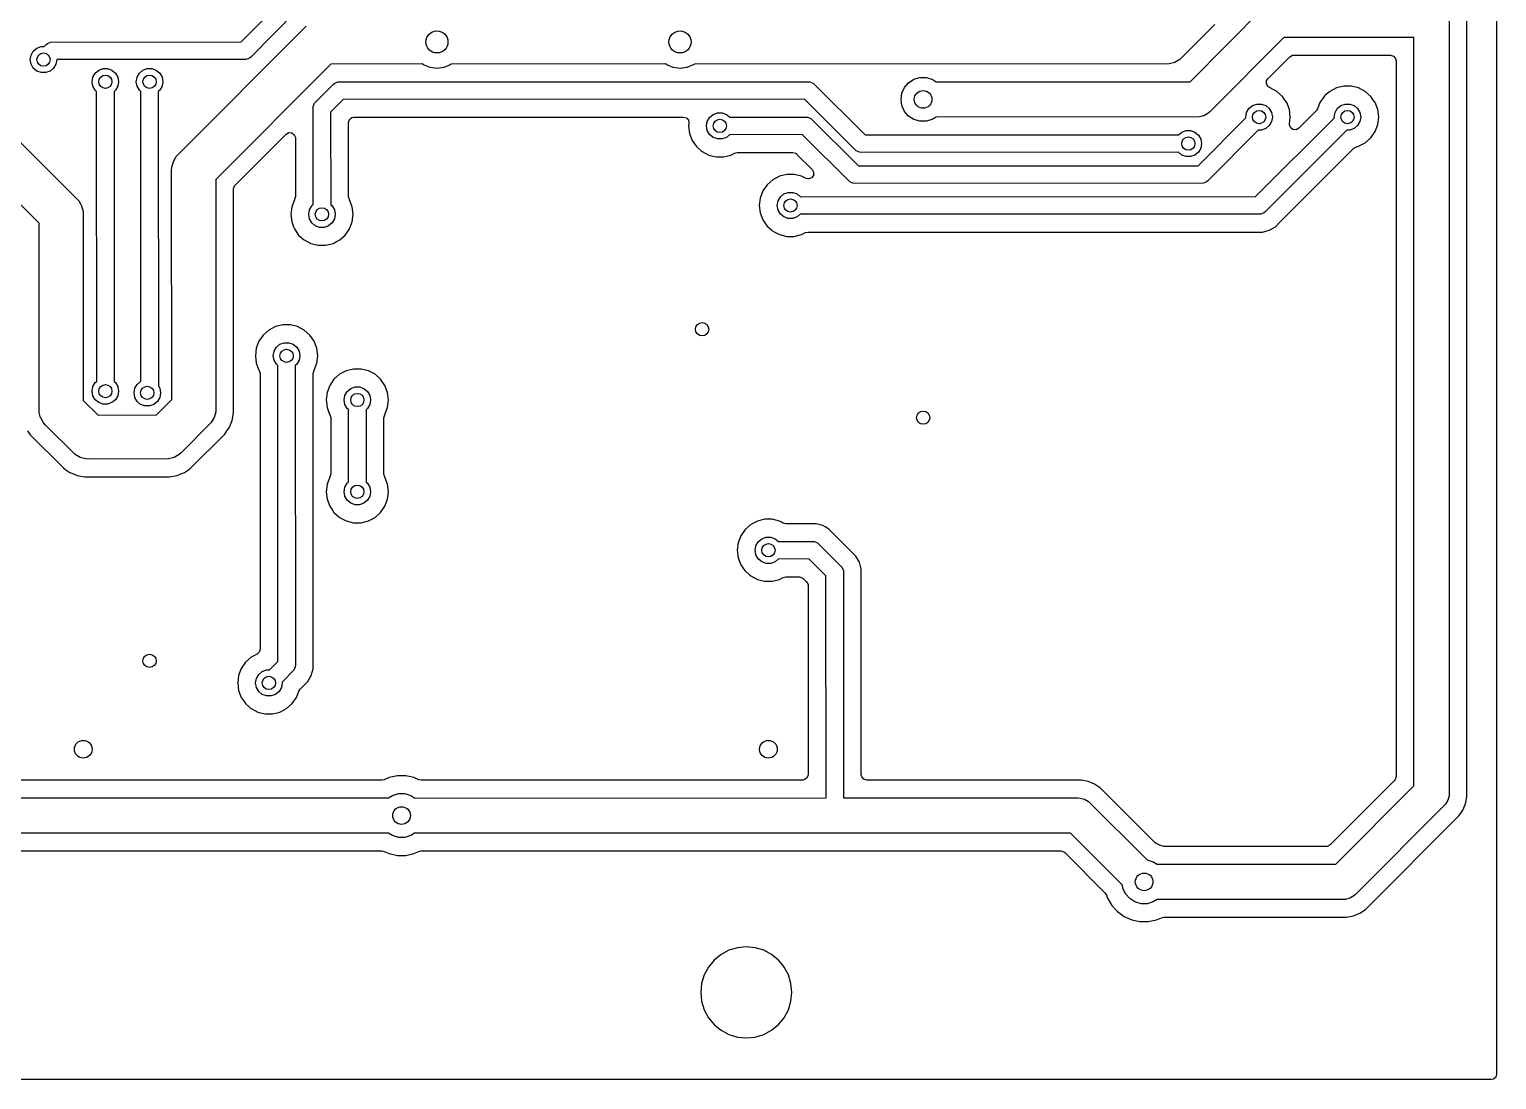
# Model space of a CAD drawing. Extents: x 123.7 to 187.7, y -113.5 to -73.6.
# Drawn here: x 154.46 to 187.65, y -113.51 to -89.76 of the extents above; entities that cross this region are included whole.
import ezdxf

# ---------------------------------------------------------------- set-up
doc = ezdxf.new("R2010")
doc.units = 0
doc.layers.add('BLACK', color=7, linetype='CONTINUOUS')

msp = doc.modelspace()

# ---------------------------------------------------------------- linework, layer by layer
at = {"layer": 'BLACK', "linetype": 'CONTINUOUS'}
for p, q in [((187.652, -73.6895), (187.652, -113.3905)), ((159.248124, -90.040068), (160.284607, -88.998579)), ((180.716154, -90.940088), (182.394657, -89.257158)), ((160.503974, -89.339888), (159.467449, -90.381421)), ((186.574078, -89.48779), (186.5775, -107.04)), ((186.978, -107.118842), (186.978, -89.461158)), ((151.710099, -89.771346), (155.531053, -93.586447)), ((157.781796, -92.634645), (160.723946, -89.686447)), ((181.274053, -89.644504), (180.531053, -90.393553)), ((182.838912, -89.939844), (181.160343, -91.622843)), ((185.777577, -89.937013), (182.838912, -89.939844)), ((185.780878, -106.871205), (185.777577, -89.937013)), ((154.495592, -90.337394), (154.547687, -90.247164)), ((154.547687, -90.247164), (154.6275, -90.180192)), ((154.6275, -90.180192), (154.725406, -90.144558)), ((154.725406, -90.144558), (154.791184, -90.144558)), ((154.791184, -90.144558), (154.836079, -90.098578)), ((154.836079, -90.098578), (154.866386, -90.073706)), ((154.866386, -90.073706), (154.938482, -90.043843)), ((154.938482, -90.043843), (159.248124, -90.040068)), ((154.4775, -90.44), (154.495592, -90.337394)), ((154.495592, -90.542606), (154.4775, -90.44)), ((154.547687, -90.632836), (154.495592, -90.542606)), ((155.059408, -90.542606), (155.007313, -90.632836)), ((155.0775, -90.44), (155.059408, -90.542606)), ((159.365046, -90.436157), (155.077484, -90.439912)), ((155.077484, -90.439912), (155.0775, -90.44)), ((161.279281, -90.539676), (158.673438, -93.150875)), ((159.437142, -90.406294), (159.365046, -90.436157)), ((159.467449, -90.381421), (159.437142, -90.406294)), ((163.347189, -90.536356), (161.279281, -90.539676)), ((163.3775, -90.559615), (163.347189, -90.536356)), ((163.522209, -90.619555), (163.3775, -90.559615)), ((163.6775, -90.64), (163.522209, -90.619555)), ((163.832791, -90.619555), (163.6775, -90.64)), ((163.9775, -90.559615), (163.832791, -90.619555)), ((164.003389, -90.539749), (163.9775, -90.559615)), ((168.846758, -90.536026), (164.003389, -90.539749)), ((168.8775, -90.559615), (168.846758, -90.536026)), ((169.022209, -90.619555), (168.8775, -90.559615)), ((169.1775, -90.64), (169.022209, -90.619555)), ((169.332791, -90.619555), (169.1775, -90.64)), ((169.4775, -90.559615), (169.332791, -90.619555)), ((169.503226, -90.539874), (169.4775, -90.559615)), ((180.240176, -90.535723), (169.503226, -90.539874)), ((180.242763, -90.535723), (180.240176, -90.535723)), ((180.368842, -90.50194), (180.242763, -90.535723)), ((180.481881, -90.436677), (180.368842, -90.50194)), ((180.481896, -90.436661), (180.481881, -90.436677)), ((180.531053, -90.393553), (180.481896, -90.436661)), ((182.475916, -90.873661), (182.972759, -90.376819)), ((182.972759, -90.376819), (183.034082, -90.343334)), ((183.034082, -90.343334), (183.06044, -90.3405)), ((183.06044, -90.3405), (185.253, -90.3405)), ((185.253, -90.3405), (185.320039, -90.360185)), ((185.320039, -90.360185), (185.365794, -90.412989)), ((185.365794, -90.412989), (185.377, -90.4645)), ((185.377, -90.4645), (185.377, -106.65706)), ((154.677692, -94.141547), (151.16975, -90.638979)), ((154.6275, -90.699808), (154.547687, -90.632836)), ((154.725406, -90.735442), (154.6275, -90.699808)), ((154.829594, -90.735442), (154.725406, -90.735442)), ((154.9275, -90.699808), (154.829594, -90.735442)), ((155.007313, -90.632836), (154.9275, -90.699808)), ((155.8775, -90.94), (155.895592, -90.837394)), ((155.895592, -91.042606), (155.8775, -90.94)), ((155.895592, -90.837394), (155.947687, -90.747164)), ((155.947687, -90.747164), (156.0275, -90.680192)), ((156.0275, -90.680192), (156.125406, -90.644558)), ((156.125406, -90.644558), (156.229594, -90.644558)), ((156.229594, -90.644558), (156.3275, -90.680192)), ((156.3275, -90.680192), (156.407313, -90.747164)), ((156.407313, -90.747164), (156.459408, -90.837394)), ((156.459408, -90.837394), (156.4775, -90.94)), ((156.4775, -90.94), (156.459408, -91.042606)), ((156.8775, -90.94), (156.895592, -90.837394)), ((156.895592, -91.042606), (156.8775, -90.94)), ((156.895592, -90.837394), (156.947687, -90.747164)), ((156.947687, -90.747164), (157.0275, -90.680192)), ((157.0275, -90.680192), (157.125406, -90.644558)), ((157.125406, -90.644558), (157.229594, -90.644558)), ((157.229594, -90.644558), (157.3275, -90.680192)), ((157.3275, -90.680192), (157.407313, -90.747164)), ((157.407313, -90.747164), (157.459408, -90.837394)), ((157.459408, -90.837394), (157.4775, -90.94)), ((157.4775, -90.94), (157.459408, -91.042606)), ((161.366386, -90.973706), (161.438482, -90.943843)), ((161.438482, -90.943843), (172.0775, -90.94)), ((172.0775, -90.94), (172.116518, -90.943843)), ((172.116518, -90.943843), (172.188614, -90.973706)), ((174.35007, -90.962125), (174.469792, -90.885184)), ((174.469792, -90.885184), (174.606343, -90.845089)), ((174.606343, -90.845089), (174.748657, -90.845089)), ((174.748657, -90.845089), (174.885208, -90.885184)), ((174.885208, -90.885184), (174.975529, -90.94323)), ((174.975529, -90.94323), (180.716154, -90.940088)), ((182.441738, -90.984275), (182.448684, -90.914751)), ((182.448684, -90.914751), (182.475916, -90.873661)), ((155.947687, -91.132836), (155.895592, -91.042606)), ((155.977618, -91.157952), (155.947687, -91.132836)), ((155.981201, -97.719041), (155.977618, -91.157952)), ((156.407313, -91.132836), (156.373798, -91.160958)), ((156.373798, -91.160958), (156.377381, -97.722047)), ((156.459408, -91.042606), (156.407313, -91.132836)), ((156.947687, -91.132836), (156.895592, -91.042606)), ((156.977619, -91.157952), (156.947687, -91.132836)), ((156.981206, -97.716953), (156.977619, -91.157952)), ((157.407313, -91.132836), (157.373799, -91.160957)), ((157.373799, -91.160957), (157.377442, -97.822968)), ((157.459408, -91.042606), (157.407313, -91.132836)), ((160.911206, -91.428886), (161.336078, -90.998579)), ((161.336078, -90.998579), (161.366386, -90.973706)), ((172.188614, -90.973706), (173.363878, -92.143778)), ((174.1775, -91.34), (174.197754, -91.199134)), ((174.197754, -91.199134), (174.256873, -91.06968)), ((174.256873, -91.06968), (174.35007, -90.962125)), ((182.473483, -91.046517), (182.441738, -90.984275)), ((182.521793, -91.074691), (182.473483, -91.046517)), ((182.52071, -91.077549), (182.521793, -91.074691)), ((182.527725, -91.080209), (182.52071, -91.077549)), ((182.678349, -91.159263), (182.527725, -91.080209)), ((182.678352, -91.159266), (182.678349, -91.159263)), ((182.805683, -91.272071), (182.678352, -91.159266)), ((182.867976, -91.362318), (182.805683, -91.272071)), ((183.749316, -91.272072), (183.652682, -91.412068)), ((183.753994, -91.267928), (183.749316, -91.272072)), ((183.760138, -91.262484), (183.753994, -91.267928)), ((183.87665, -91.159263), (183.760138, -91.262484)), ((184.027273, -91.08021), (183.87665, -91.159263)), ((184.192444, -91.0395), (184.027273, -91.08021)), ((184.362556, -91.0395), (184.192444, -91.0395)), ((184.527726, -91.08021), (184.362556, -91.0395)), ((184.678349, -91.159263), (184.527726, -91.08021)), ((184.678352, -91.159266), (184.678349, -91.159263)), ((184.805683, -91.272071), (184.678352, -91.159266)), ((184.867976, -91.362318), (184.805683, -91.272071)), ((160.8775, -91.54), (160.881343, -91.500982)), ((160.880933, -93.719266), (160.8775, -91.54)), ((160.881343, -91.500982), (160.911206, -91.428886)), ((161.556058, -91.339971), (161.273853, -91.625785)), ((171.991103, -91.336202), (161.556058, -91.339971)), ((173.166386, -92.506294), (171.991103, -91.336202)), ((174.197754, -91.480866), (174.1775, -91.34)), ((174.256873, -91.61032), (174.197754, -91.480866)), ((174.35007, -91.717875), (174.256873, -91.61032)), ((181.995592, -91.637394), (182.047687, -91.547164)), ((182.047687, -91.547164), (182.1275, -91.480192)), ((182.1275, -91.480192), (182.225406, -91.444558)), ((182.225406, -91.444558), (182.329594, -91.444558)), ((182.329594, -91.444558), (182.4275, -91.480192)), ((182.4275, -91.480192), (182.507313, -91.547164)), ((182.507313, -91.547164), (182.559408, -91.637394)), ((182.896182, -91.403181), (182.867976, -91.362318)), ((182.902318, -91.41207), (182.896182, -91.403181)), ((182.96264, -91.571128), (182.902318, -91.41207)), ((182.983145, -91.74), (182.96264, -91.571128)), ((183.570619, -91.597644), (183.175718, -91.992545)), ((183.59888, -91.553934), (183.570619, -91.597644)), ((183.652682, -91.412069), (183.59888, -91.553934)), ((183.652682, -91.412068), (183.652682, -91.412069)), ((183.995592, -91.637394), (184.047687, -91.547164)), ((184.047687, -91.547164), (184.1275, -91.480192)), ((184.1275, -91.480192), (184.225406, -91.444558)), ((184.225406, -91.444558), (184.329594, -91.444558)), ((184.329594, -91.444558), (184.4275, -91.480192)), ((184.4275, -91.480192), (184.507313, -91.547164)), ((184.507313, -91.547164), (184.559408, -91.637394)), ((184.896182, -91.403181), (184.867976, -91.362318)), ((184.902318, -91.41207), (184.896182, -91.403181)), ((184.96264, -91.571128), (184.902318, -91.41207)), ((184.983145, -91.74), (184.96264, -91.571128)), ((161.273853, -91.625785), (161.277156, -93.721859)), ((161.678, -91.8645), (161.697685, -91.797461)), ((161.678, -93.538199), (161.678, -91.8645)), ((161.697685, -91.797461), (161.750489, -91.751706)), ((161.750489, -91.751706), (161.802, -91.7405)), ((161.802, -91.7405), (169.256112, -91.7405)), ((169.256112, -91.7405), (169.323151, -91.760185)), ((169.323151, -91.760185), (169.368906, -91.812989)), ((169.368906, -91.812989), (169.379207, -91.879445)), ((169.375047, -91.91371), (169.371855, -91.94)), ((169.371855, -91.94), (169.392359, -92.108869)), ((169.379207, -91.879445), (169.375047, -91.91371)), ((169.7775, -91.94), (169.795592, -91.837394)), ((169.795592, -92.042606), (169.7775, -91.94)), ((169.795592, -91.837394), (169.847687, -91.747164)), ((169.847687, -91.747164), (169.9275, -91.680192)), ((169.9275, -91.680192), (170.025406, -91.644558)), ((170.025406, -91.644558), (170.129594, -91.644558)), ((170.129594, -91.644558), (170.2275, -91.680192)), ((170.2275, -91.680192), (170.302747, -91.743332)), ((170.302747, -91.743332), (172.028972, -91.74)), ((172.028972, -91.74), (172.06799, -91.743843)), ((172.06799, -91.743843), (172.140086, -91.773706)), ((172.140086, -91.773706), (173.215331, -92.843781)), ((174.469792, -91.794816), (174.35007, -91.717875)), ((174.606343, -91.834911), (174.469792, -91.794816)), ((174.748657, -91.834911), (174.606343, -91.834911)), ((174.885208, -91.794816), (174.748657, -91.834911)), ((174.970752, -91.739839), (174.885208, -91.794816)), ((180.92971, -91.736578), (174.970752, -91.739839)), ((180.899691, -92.840037), (181.980167, -91.755128)), ((181.030574, -91.709552), (180.92971, -91.736578)), ((181.121005, -91.657341), (181.030574, -91.709552)), ((181.160343, -91.622843), (181.121005, -91.657341)), ((181.9775, -91.74), (181.995592, -91.637394)), ((181.980167, -91.755128), (181.9775, -91.74)), ((182.199826, -93.540028), (183.980134, -91.754941)), ((182.507313, -91.932836), (182.4275, -91.999808)), ((182.559408, -91.842606), (182.507313, -91.932836)), ((182.559408, -91.637394), (182.5775, -91.74)), ((182.5775, -91.74), (182.559408, -91.842606)), ((182.964353, -91.91371), (182.96494, -91.889922)), ((182.98877, -91.979174), (182.964353, -91.91371)), ((182.96494, -91.889922), (182.983145, -91.74)), ((183.9775, -91.74), (183.995592, -91.637394)), ((183.980134, -91.754941), (183.9775, -91.74)), ((184.507313, -91.932836), (184.4275, -91.999808)), ((184.559408, -91.842606), (184.507313, -91.932836)), ((184.559408, -91.637394), (184.5775, -91.74)), ((184.5775, -91.74), (184.559408, -91.842606)), ((184.902318, -92.06793), (184.96264, -91.908872)), ((184.96264, -91.908872), (184.983145, -91.74)), ((159.114319, -93.27668), (160.265319, -92.12568)), ((160.265319, -92.12568), (160.326642, -92.092195)), ((160.326642, -92.092195), (160.396334, -92.097179)), ((160.396334, -92.097179), (160.452267, -92.139051)), ((160.452267, -92.139051), (160.476684, -92.204515)), ((160.476684, -92.204515), (160.477, -92.213361)), ((160.477, -92.213361), (160.477, -93.538199)), ((169.392359, -92.108869), (169.39236, -92.108874)), ((169.39236, -92.108874), (169.452682, -92.267931)), ((169.452682, -92.267931), (169.48913, -92.320734)), ((169.847687, -92.132836), (169.795592, -92.042606)), ((169.9275, -92.199808), (169.847687, -92.132836)), ((170.025406, -92.235442), (169.9275, -92.199808)), ((170.129594, -92.235442), (170.025406, -92.235442)), ((170.2275, -92.199808), (170.129594, -92.235442)), ((170.299285, -92.139571), (170.2275, -92.199808)), ((171.942794, -92.136398), (170.299285, -92.139571)), ((173.017858, -93.206294), (171.942794, -92.136398)), ((173.363878, -92.143778), (180.456088, -92.140114)), ((180.456088, -92.140114), (180.5275, -92.080192)), ((180.5275, -92.080192), (180.625406, -92.044558)), ((180.625406, -92.044558), (180.729594, -92.044558)), ((180.729594, -92.044558), (180.8275, -92.080192)), ((180.8275, -92.080192), (180.907313, -92.147164)), ((180.907313, -92.147164), (180.959408, -92.237394)), ((180.959408, -92.237394), (180.9775, -92.34)), ((182.260219, -92.035442), (181.118921, -93.181421)), ((182.329594, -92.035442), (182.260219, -92.035442)), ((182.4275, -91.999808), (182.329594, -92.035442)), ((184.259959, -92.035442), (182.418921, -93.881421)), ((183.044703, -92.021046), (182.98877, -91.979174)), ((183.114395, -92.02603), (183.044703, -92.021046)), ((183.175718, -91.992545), (183.114395, -92.02603)), ((184.329594, -92.035442), (184.259959, -92.035442)), ((184.4275, -91.999808), (184.329594, -92.035442)), ((184.678352, -92.320734), (184.805683, -92.207929)), ((184.805683, -92.207929), (184.902318, -92.06793)), ((169.48913, -92.320734), (169.549317, -92.407929)), ((169.549317, -92.407929), (169.655005, -92.50156)), ((169.655005, -92.50156), (169.67665, -92.520736)), ((169.67665, -92.520736), (169.827273, -92.599789)), ((169.827273, -92.599789), (169.827275, -92.59979)), ((169.827275, -92.59979), (169.992444, -92.6405)), ((170.162556, -92.6405), (170.327725, -92.59979)), ((170.327725, -92.59979), (170.413628, -92.554703)), ((170.413628, -92.554703), (170.471254, -92.5405)), ((170.471254, -92.5405), (171.728875, -92.5405)), ((171.728875, -92.5405), (171.795914, -92.560185)), ((171.795914, -92.560185), (171.816556, -92.576819)), ((171.816556, -92.576819), (172.167556, -92.927819)), ((173.238482, -92.536157), (173.166386, -92.506294)), ((173.2775, -92.54), (173.238482, -92.536157)), ((180.451807, -92.536293), (173.2775, -92.54)), ((180.5275, -92.599808), (180.451807, -92.536293)), ((180.625406, -92.635442), (180.5275, -92.599808)), ((180.8275, -92.599808), (180.729594, -92.635442)), ((180.907313, -92.532836), (180.8275, -92.599808)), ((180.959408, -92.442606), (180.907313, -92.532836)), ((180.9775, -92.34), (180.959408, -92.442606)), ((182.768228, -94.098506), (184.422622, -92.444111)), ((184.422622, -92.444111), (184.480624, -92.411398)), ((184.480624, -92.411398), (184.527725, -92.39979)), ((184.527725, -92.39979), (184.678352, -92.320734)), ((157.6775, -92.94), (157.681777, -92.874752)), ((157.681562, -98.131564), (157.6775, -92.94)), ((157.681777, -92.874737), (157.71556, -92.748658)), ((157.681777, -92.874752), (157.681777, -92.874737)), ((157.71556, -92.748658), (157.780823, -92.635619)), ((157.780823, -92.635619), (157.781796, -92.634645)), ((169.992444, -92.6405), (170.162556, -92.6405)), ((172.167556, -92.927819), (172.201041, -92.989142)), ((173.215331, -92.843781), (180.899691, -92.840037)), ((180.729594, -92.635442), (180.625406, -92.635442)), ((158.673438, -93.150875), (158.6775, -98.341467)), ((171.149316, -93.272072), (171.052682, -93.412068)), ((171.27665, -93.159263), (171.149316, -93.272072)), ((171.427273, -93.08021), (171.27665, -93.159263)), ((171.592444, -93.0395), (171.427273, -93.08021)), ((171.762556, -93.0395), (171.592444, -93.0395)), ((171.927724, -93.080209), (171.762556, -93.0395)), ((171.969959, -93.102376), (171.927724, -93.080209)), ((172.013628, -93.125296), (171.969959, -93.102376)), ((172.071254, -93.1395), (172.013628, -93.125296)), ((172.079875, -93.1395), (172.071254, -93.1395)), ((172.088721, -93.139184), (172.079875, -93.1395)), ((172.154185, -93.114767), (172.088721, -93.139184)), ((172.196057, -93.058834), (172.154185, -93.114767)), ((172.201041, -92.989142), (172.196057, -93.058834)), ((173.089954, -93.236157), (173.017858, -93.206294)), ((173.128972, -93.24), (173.089954, -93.236157)), ((181.016518, -93.236157), (173.128972, -93.24)), ((181.088614, -93.206294), (181.016518, -93.236157)), ((181.118921, -93.181421), (181.088614, -93.206294)), ((155.531053, -93.586447), (155.574161, -93.635603)), ((159.078, -93.364361), (159.097685, -93.297322)), ((159.078, -98.252775), (159.078, -93.364361)), ((159.097685, -93.297322), (159.114319, -93.27668)), ((160.457315, -93.605238), (160.455051, -93.608638)), ((160.477, -93.538199), (160.457315, -93.605238)), ((161.678067, -93.542283), (161.678, -93.538199)), ((161.698881, -93.605399), (161.678067, -93.542283)), ((161.698831, -93.605426), (161.698881, -93.605399)), ((161.698989, -93.605727), (161.698831, -93.605426)), ((161.699948, -93.608637), (161.698989, -93.605727)), ((170.992359, -93.57113), (170.971855, -93.74)), ((170.99236, -93.571125), (170.992359, -93.57113)), ((171.052682, -93.412068), (170.99236, -93.571125)), ((171.395592, -93.637394), (171.447687, -93.547164)), ((171.447687, -93.547164), (171.5275, -93.480192)), ((171.5275, -93.480192), (171.625406, -93.444558)), ((171.625406, -93.444558), (171.729594, -93.444558)), ((171.729594, -93.444558), (171.8275, -93.480192)), ((171.8275, -93.480192), (171.903241, -93.543747)), ((171.903241, -93.543747), (182.199826, -93.540028)), ((155.574161, -93.635603), (155.574177, -93.635619)), ((155.574177, -93.635619), (155.611914, -93.700982)), ((155.611914, -93.700982), (155.63944, -93.748658)), ((155.63944, -93.748658), (155.673223, -93.874737)), ((155.673223, -93.874737), (155.673223, -93.875784)), ((155.673223, -93.875784), (155.677306, -98.151208)), ((160.392359, -93.77113), (160.371855, -93.94)), ((160.39236, -93.771125), (160.392359, -93.77113)), ((160.452682, -93.612069), (160.39236, -93.771125)), ((160.455051, -93.608638), (160.452682, -93.612069)), ((160.7775, -93.94), (160.795592, -93.837394)), ((160.795592, -93.837394), (160.847687, -93.747164)), ((160.847687, -93.747164), (160.880933, -93.719266)), ((161.277156, -93.721859), (161.307313, -93.747164)), ((161.307313, -93.747164), (161.359408, -93.837394)), ((161.359408, -93.837394), (161.3775, -93.94)), ((161.702318, -93.61207), (161.699948, -93.608637)), ((161.76264, -93.771128), (161.702318, -93.61207)), ((161.783145, -93.94), (161.76264, -93.771128)), ((170.971855, -93.74), (170.992359, -93.908869)), ((170.992359, -93.908869), (170.99236, -93.908874)), ((170.99236, -93.908874), (171.052682, -94.067931)), ((171.3775, -93.74), (171.395592, -93.637394)), ((171.395592, -93.842606), (171.3775, -93.74)), ((171.447687, -93.932836), (171.395592, -93.842606)), ((171.5275, -93.999808), (171.447687, -93.932836)), ((182.316518, -93.936157), (171.89887, -93.93992)), ((182.388614, -93.906294), (182.316518, -93.936157)), ((182.418921, -93.881421), (182.388614, -93.906294)), ((154.681777, -98.418429), (154.677692, -94.141547)), ((160.371855, -93.94), (160.392359, -94.108869)), ((160.392359, -94.108869), (160.39236, -94.108874)), ((160.39236, -94.108874), (160.434701, -94.220518)), ((160.434701, -94.220518), (160.452682, -94.26793)), ((160.452682, -94.26793), (160.549317, -94.407929)), ((160.795592, -94.042606), (160.7775, -93.94)), ((160.847687, -94.132836), (160.795592, -94.042606)), ((160.9275, -94.199808), (160.847687, -94.132836)), ((161.025406, -94.235442), (160.9275, -94.199808)), ((161.129594, -94.235442), (161.025406, -94.235442)), ((161.2275, -94.199808), (161.129594, -94.235442)), ((161.307313, -94.132836), (161.2275, -94.199808)), ((161.359408, -94.042606), (161.307313, -94.132836)), ((161.3775, -93.94), (161.359408, -94.042606)), ((161.605683, -94.407929), (161.702318, -94.26793)), ((161.702318, -94.26793), (161.76264, -94.108872)), ((161.76264, -94.108872), (161.783145, -93.94)), ((171.052682, -94.067931), (171.114975, -94.158177)), ((171.114975, -94.158177), (171.149317, -94.207929)), ((171.149317, -94.207929), (171.252764, -94.299575)), ((171.625406, -94.035442), (171.5275, -93.999808)), ((171.729594, -94.035442), (171.625406, -94.035442)), ((171.8275, -93.999808), (171.729594, -94.035442)), ((171.89887, -93.93992), (171.8275, -93.999808)), ((182.509285, -94.299577), (182.564099, -94.26793)), ((182.564099, -94.26793), (182.5641, -94.26793)), ((182.5641, -94.26793), (182.646209, -94.220524)), ((182.646208, -94.220524), (182.646216, -94.22052)), ((182.646209, -94.220524), (182.646208, -94.220524)), ((182.646216, -94.22052), (182.75802, -94.108716)), ((182.75802, -94.108714), (182.768224, -94.098511)), ((182.75802, -94.108716), (182.75802, -94.108714)), ((182.768224, -94.098511), (182.768228, -94.098506)), ((160.549317, -94.407929), (160.655005, -94.50156)), ((160.655005, -94.50156), (160.67665, -94.520736)), ((160.67665, -94.520736), (160.827273, -94.599789)), ((160.827273, -94.599789), (160.827275, -94.59979)), ((160.827275, -94.59979), (160.992444, -94.6405)), ((161.162556, -94.6405), (161.327725, -94.59979)), ((161.327725, -94.59979), (161.407192, -94.558081)), ((161.407192, -94.558081), (161.478349, -94.520736)), ((161.478349, -94.520736), (161.47835, -94.520734)), ((161.47835, -94.520734), (161.478352, -94.520734)), ((161.478352, -94.520734), (161.605683, -94.407929)), ((171.252764, -94.299575), (171.27665, -94.320736)), ((171.27665, -94.320736), (171.427273, -94.399789)), ((171.427273, -94.399789), (171.427275, -94.39979)), ((171.427275, -94.39979), (171.592444, -94.4405)), ((171.592444, -94.4405), (171.762556, -94.4405)), ((171.762556, -94.4405), (171.927725, -94.39979)), ((171.927725, -94.39979), (172.013628, -94.354703)), ((172.013628, -94.354703), (172.071254, -94.3405)), ((172.071254, -94.3405), (182.190831, -94.3405)), ((182.190831, -94.3405), (182.190847, -94.340501)), ((182.190847, -94.340501), (182.198443, -94.340501)), ((182.198443, -94.340501), (182.356554, -94.340501)), ((182.356554, -94.340501), (182.356557, -94.340501)), ((182.356557, -94.340501), (182.509285, -94.299577)), ((160.992444, -94.6405), (161.162556, -94.6405)), ((159.87665, -96.559263), (159.749316, -96.672072)), ((160.027273, -96.48021), (159.87665, -96.559263)), ((160.192444, -96.4395), (160.027273, -96.48021)), ((160.362556, -96.4395), (160.192444, -96.4395)), ((160.527726, -96.48021), (160.362556, -96.4395)), ((160.678349, -96.559263), (160.527726, -96.48021)), ((160.678352, -96.559266), (160.678349, -96.559263)), ((160.805683, -96.672071), (160.678352, -96.559266)), ((159.652682, -96.812068), (159.59236, -96.971125)), ((159.749316, -96.672072), (159.652682, -96.812068)), ((160.047687, -96.947164), (160.1275, -96.880192)), ((160.1275, -96.880192), (160.225406, -96.844558)), ((160.225406, -96.844558), (160.329594, -96.844558)), ((160.329594, -96.844558), (160.4275, -96.880192)), ((160.4275, -96.880192), (160.507313, -96.947164)), ((160.902318, -96.81207), (160.805683, -96.672071)), ((160.96264, -96.971128), (160.902318, -96.81207)), ((159.592359, -96.97113), (159.571855, -97.14)), ((159.571855, -97.14), (159.592359, -97.308869)), ((159.59236, -96.971125), (159.592359, -96.97113)), ((159.9775, -97.14), (159.995592, -97.037394)), ((159.995592, -97.242606), (159.9775, -97.14)), ((159.995592, -97.037394), (160.047687, -96.947164)), ((160.047687, -97.332836), (159.995592, -97.242606)), ((160.507313, -96.947164), (160.559408, -97.037394)), ((160.559408, -97.242606), (160.507313, -97.332836)), ((160.559408, -97.037394), (160.5775, -97.14)), ((160.5775, -97.14), (160.559408, -97.242606)), ((160.983145, -97.14), (160.96264, -96.971128)), ((160.96264, -97.308872), (160.983145, -97.14)), ((159.592359, -97.308869), (159.59236, -97.308874)), ((159.59236, -97.308874), (159.6419, -97.4395)), ((159.6419, -97.4395), (159.652682, -97.46793)), ((159.652682, -97.46793), (159.655049, -97.47136)), ((159.655049, -97.47136), (159.656009, -97.474269)), ((159.656009, -97.474269), (159.656168, -97.474572)), ((159.656168, -97.474572), (159.656117, -97.474598)), ((159.656117, -97.474598), (159.676933, -97.537713)), ((159.676933, -97.537713), (159.677, -97.5418)), ((159.677, -97.5418), (159.677, -103.779151)), ((160.077618, -97.357952), (160.047687, -97.332836)), ((160.081274, -104.054083), (160.077618, -97.357952)), ((160.507313, -97.332836), (160.473798, -97.360958)), ((160.473798, -97.360958), (160.4775, -104.14)), ((160.878, -97.5418), (160.897685, -97.474761)), ((160.878, -98.14), (160.878, -97.5418)), ((160.897685, -97.474761), (160.899929, -97.471389)), ((160.899929, -97.471389), (160.902318, -97.46793)), ((160.902318, -97.46793), (160.96264, -97.308872)), ((161.47665, -97.559263), (161.349316, -97.672072)), ((161.627273, -97.48021), (161.47665, -97.559263)), ((161.792444, -97.4395), (161.627273, -97.48021)), ((161.962556, -97.4395), (161.792444, -97.4395)), ((162.127726, -97.48021), (161.962556, -97.4395)), ((162.278349, -97.559263), (162.127726, -97.48021)), ((162.278352, -97.559266), (162.278349, -97.559263)), ((162.405683, -97.672071), (162.278352, -97.559266)), ((155.8775, -97.94), (155.895592, -97.837394)), ((155.895592, -97.837394), (155.947687, -97.747164)), ((155.947687, -97.747164), (155.981201, -97.719041)), ((156.377381, -97.722047), (156.407313, -97.747164)), ((156.407313, -97.747164), (156.459408, -97.837394)), ((156.459408, -97.837394), (156.4775, -97.94)), ((156.826151, -97.978602), (156.844243, -97.875996)), ((156.844243, -97.875996), (156.896338, -97.785766)), ((156.896338, -97.785766), (156.976151, -97.718794)), ((156.976151, -97.718794), (156.981206, -97.716953)), ((157.377442, -97.822968), (157.408059, -97.875996)), ((157.408059, -97.875996), (157.426151, -97.978602)), ((161.252682, -97.812068), (161.19236, -97.971125)), ((161.349316, -97.672072), (161.252682, -97.812068)), ((161.647687, -97.947164), (161.7275, -97.880192)), ((161.7275, -97.880192), (161.825406, -97.844558)), ((161.825406, -97.844558), (161.929594, -97.844558)), ((161.929594, -97.844558), (162.0275, -97.880192)), ((162.0275, -97.880192), (162.107313, -97.947164)), ((162.502318, -97.81207), (162.405683, -97.672071)), ((162.56264, -97.971128), (162.502318, -97.81207)), ((155.677306, -98.151208), (156.011326, -98.482228)), ((155.895592, -98.042606), (155.8775, -97.94)), ((155.947687, -98.132836), (155.895592, -98.042606)), ((156.0275, -98.199808), (155.947687, -98.132836)), ((156.125406, -98.235442), (156.0275, -98.199808)), ((156.229594, -98.235442), (156.125406, -98.235442)), ((156.3275, -98.199808), (156.229594, -98.235442)), ((156.407313, -98.132836), (156.3275, -98.199808)), ((156.459408, -98.042606), (156.407313, -98.132836)), ((156.4775, -97.94), (156.459408, -98.042606)), ((156.844243, -98.081208), (156.826151, -97.978602)), ((156.896338, -98.171438), (156.844243, -98.081208)), ((156.976151, -98.23841), (156.896338, -98.171438)), ((157.074057, -98.274044), (156.976151, -98.23841)), ((157.276151, -98.23841), (157.178245, -98.274044)), ((157.355964, -98.171438), (157.276151, -98.23841)), ((157.337106, -98.479084), (157.681562, -98.131564)), ((157.408059, -98.081208), (157.355964, -98.171438)), ((157.426151, -97.978602), (157.408059, -98.081208)), ((159.078, -98.430159), (159.078, -98.252775)), ((160.878, -104.219057), (160.878, -98.14)), ((161.192359, -97.97113), (161.171855, -98.14)), ((161.171855, -98.14), (161.192359, -98.308869)), ((161.19236, -97.971125), (161.192359, -97.97113)), ((161.5775, -98.14), (161.595592, -98.037394)), ((161.595592, -98.242606), (161.5775, -98.14)), ((161.595592, -98.037394), (161.647687, -97.947164)), ((161.647687, -98.332836), (161.595592, -98.242606)), ((162.107313, -97.947164), (162.159408, -98.037394)), ((162.159408, -98.242606), (162.107313, -98.332836)), ((162.159408, -98.037394), (162.1775, -98.14)), ((162.1775, -98.14), (162.159408, -98.242606)), ((162.583145, -98.14), (162.56264, -97.971128)), ((162.56264, -98.308872), (162.583145, -98.14)), ((154.681777, -98.419477), (154.681777, -98.418429)), ((154.714071, -98.54), (154.681777, -98.419477)), ((154.71556, -98.545556), (154.714071, -98.54)), ((154.780823, -98.658595), (154.71556, -98.545556)), ((156.011326, -98.482228), (157.337106, -98.479084)), ((157.178245, -98.274044), (157.074057, -98.274044)), ((158.63944, -98.532809), (158.574177, -98.645848)), ((158.673223, -98.40673), (158.63944, -98.532809)), ((158.6775, -98.341467), (158.673223, -98.406714)), ((158.673223, -98.406714), (158.673223, -98.40673)), ((159.043395, -98.604133), (159.078, -98.430159)), ((161.192359, -98.308869), (161.19236, -98.308874)), ((161.19236, -98.308874), (161.243193, -98.44291)), ((161.243193, -98.44291), (161.252682, -98.46793)), ((161.252682, -98.46793), (161.255049, -98.47136)), ((161.255049, -98.47136), (161.256009, -98.474269)), ((161.256009, -98.474269), (161.256168, -98.474572)), ((161.256168, -98.474572), (161.256117, -98.474598)), ((161.256117, -98.474598), (161.276933, -98.537713)), ((161.276933, -98.537713), (161.277, -98.5418)), ((161.277, -98.5418), (161.277, -99.813199)), ((161.677896, -98.358185), (161.647687, -98.332836)), ((161.68087, -99.994319), (161.677896, -98.358185)), ((162.107313, -98.332836), (162.074129, -98.36068)), ((162.074129, -98.36068), (162.077103, -99.996814)), ((162.478, -98.5418), (162.497685, -98.474761)), ((162.478, -99.813199), (162.478, -98.5418)), ((162.497685, -98.474761), (162.499929, -98.471389)), ((162.499929, -98.471389), (162.502318, -98.46793)), ((162.502318, -98.46793), (162.56264, -98.308872)), ((154.419404, -98.840501), (154.478037, -98.928252)), ((154.780838, -98.65861), (154.780823, -98.658595)), ((154.823947, -98.707767), (154.780838, -98.65861)), ((155.497285, -99.375057), (154.823947, -98.707767)), ((158.573951, -98.646073), (157.893918, -99.332155)), ((158.114401, -99.678066), (158.876964, -98.915503)), ((158.574177, -98.645848), (158.573951, -98.646073)), ((158.876964, -98.915503), (158.927079, -98.8405)), ((158.927079, -98.8405), (158.975513, -98.768014)), ((158.975513, -98.768014), (159.013489, -98.67633)), ((159.013489, -98.67633), (159.043395, -98.604133)), ((154.478037, -98.928252), (154.47804, -98.928255)), ((154.47804, -98.928255), (155.227852, -99.678066)), ((155.497507, -99.375279), (155.497285, -99.375057)), ((155.610546, -99.440542), (155.497507, -99.375279)), ((155.736625, -99.474325), (155.610546, -99.440542)), ((155.73664, -99.474325), (155.736625, -99.474325)), ((155.801888, -99.478602), (155.73664, -99.474325)), ((157.605206, -99.474325), (155.801888, -99.478602)), ((157.605628, -99.474325), (157.605206, -99.474325)), ((157.731707, -99.440542), (157.605628, -99.474325)), ((157.844746, -99.375279), (157.731707, -99.440542)), ((157.844761, -99.375263), (157.844746, -99.375279)), ((157.893918, -99.332155), (157.844761, -99.375263)), ((155.227852, -99.678066), (155.227854, -99.678068)), ((155.227854, -99.678068), (155.286924, -99.717535)), ((155.286924, -99.717535), (155.286927, -99.717538)), ((155.286927, -99.717538), (155.375337, -99.776612)), ((155.375337, -99.776612), (155.375341, -99.776615)), ((155.375341, -99.776615), (155.457281, -99.810555)), ((155.457281, -99.810555), (155.539222, -99.844497)), ((155.539222, -99.844497), (155.713191, -99.879101)), ((155.713191, -99.879101), (155.713195, -99.879102)), ((155.713195, -99.879102), (155.713196, -99.879102)), ((155.713196, -99.879102), (157.629058, -99.879102)), ((157.629058, -99.879102), (157.629059, -99.879101)), ((157.629059, -99.879101), (157.803031, -99.844497)), ((157.803031, -99.844497), (157.884971, -99.810555)), ((157.884971, -99.810555), (157.966912, -99.776615)), ((157.966912, -99.776615), (157.966914, -99.776613)), ((157.966914, -99.776613), (157.966917, -99.776612)), ((157.966917, -99.776612), (158.05532, -99.717541)), ((158.05532, -99.71754), (158.055324, -99.717538)), ((158.05532, -99.717541), (158.05532, -99.71754)), ((158.055324, -99.717538), (158.114401, -99.678066)), ((161.252682, -99.887069), (161.19236, -100.046125)), ((161.255051, -99.883638), (161.252682, -99.887069)), ((161.257315, -99.880238), (161.255051, -99.883638)), ((161.277, -99.813199), (161.257315, -99.880238)), ((162.478067, -99.817283), (162.478, -99.813199)), ((162.498881, -99.880399), (162.478067, -99.817283)), ((162.498831, -99.880426), (162.498881, -99.880399)), ((162.498989, -99.880727), (162.498831, -99.880426)), ((162.499948, -99.883637), (162.498989, -99.880727)), ((162.502318, -99.88707), (162.499948, -99.883637)), ((162.56264, -100.046128), (162.502318, -99.88707)), ((161.192359, -100.04613), (161.171855, -100.215)), ((161.171855, -100.215), (161.192359, -100.383869)), ((161.19236, -100.046125), (161.192359, -100.04613)), ((161.5775, -100.215), (161.595592, -100.112394)), ((161.595592, -100.317606), (161.5775, -100.215)), ((161.595592, -100.112394), (161.647687, -100.022164)), ((161.647687, -100.022164), (161.68087, -99.994319)), ((162.077103, -99.996814), (162.107313, -100.022164)), ((162.107313, -100.022164), (162.159408, -100.112394)), ((162.159408, -100.112394), (162.1775, -100.215)), ((162.1775, -100.215), (162.159408, -100.317606)), ((162.583145, -100.215), (162.56264, -100.046128)), ((162.56264, -100.383872), (162.583145, -100.215)), ((161.192359, -100.383869), (161.19236, -100.383874)), ((161.19236, -100.383874), (161.252682, -100.542931)), ((161.252682, -100.542931), (161.314975, -100.633177)), ((161.647687, -100.407836), (161.595592, -100.317606)), ((161.7275, -100.474808), (161.647687, -100.407836)), ((161.825406, -100.510442), (161.7275, -100.474808)), ((161.929594, -100.510442), (161.825406, -100.510442)), ((162.0275, -100.474808), (161.929594, -100.510442)), ((162.107313, -100.407836), (162.0275, -100.474808)), ((162.159408, -100.317606), (162.107313, -100.407836)), ((162.405683, -100.682929), (162.502318, -100.54293)), ((162.502318, -100.54293), (162.56264, -100.383872)), ((161.314975, -100.633177), (161.349317, -100.682929)), ((161.349317, -100.682929), (161.455005, -100.77656)), ((161.455005, -100.77656), (161.47665, -100.795736)), ((161.47665, -100.795736), (161.627273, -100.874789)), ((161.627273, -100.874789), (161.627275, -100.87479)), ((161.627275, -100.87479), (161.792444, -100.9155)), ((161.962556, -100.9155), (162.127725, -100.87479)), ((162.127725, -100.87479), (162.207192, -100.833081)), ((162.207192, -100.833081), (162.278349, -100.795736)), ((162.278349, -100.795736), (162.27835, -100.795734)), ((162.27835, -100.795734), (162.278352, -100.795734)), ((162.278352, -100.795734), (162.405683, -100.682929)), ((170.927273, -100.88021), (170.77665, -100.959263)), ((171.092444, -100.8395), (170.927273, -100.88021)), ((171.262556, -100.8395), (171.092444, -100.8395)), ((171.427724, -100.880209), (171.262556, -100.8395)), ((171.469959, -100.902376), (171.427724, -100.880209)), ((171.513628, -100.925296), (171.469959, -100.902376)), ((161.792444, -100.9155), (161.962556, -100.9155)), ((170.552682, -101.212068), (170.49236, -101.371125)), ((170.649316, -101.072072), (170.552682, -101.212068)), ((170.77665, -100.959263), (170.649316, -101.072072)), ((171.571254, -100.9395), (171.513628, -100.925296)), ((172.090831, -100.9395), (171.571254, -100.9395)), ((172.090847, -100.939499), (172.090831, -100.9395)), ((172.098443, -100.939499), (172.090847, -100.939499)), ((172.256557, -100.939499), (172.098443, -100.939499)), ((172.409285, -100.980423), (172.256557, -100.939499)), ((172.4594, -101.009358), (172.409285, -100.980423)), ((172.459404, -101.009359), (172.4594, -101.009358)), ((172.459404, -101.00936), (172.459404, -101.009359)), ((172.546216, -101.05948), (172.459404, -101.00936)), ((172.546217, -101.059481), (172.546216, -101.05948)), ((173.158018, -101.671282), (172.546217, -101.059481)), ((170.492359, -101.37113), (170.471855, -101.54)), ((170.471855, -101.54), (170.492359, -101.708869)), ((170.49236, -101.371125), (170.492359, -101.37113)), ((170.8775, -101.54), (170.895592, -101.437394)), ((170.895592, -101.642606), (170.8775, -101.54)), ((170.895592, -101.437394), (170.947687, -101.347164)), ((170.947687, -101.347164), (171.0275, -101.280192)), ((171.0275, -101.280192), (171.125406, -101.244558)), ((171.125406, -101.244558), (171.229594, -101.244558)), ((171.229594, -101.244558), (171.3275, -101.280192)), ((171.3275, -101.280192), (171.402192, -101.342867)), ((171.402192, -101.342867), (172.1775, -101.34)), ((172.1775, -101.34), (172.216518, -101.343843)), ((172.216518, -101.343843), (172.288614, -101.373706)), ((172.288614, -101.373706), (172.818922, -101.898579)), ((170.492359, -101.708869), (170.49236, -101.708874)), ((170.49236, -101.708874), (170.552682, -101.867931)), ((170.552682, -101.867931), (170.614975, -101.958177)), ((170.947687, -101.732836), (170.895592, -101.642606)), ((171.0275, -101.799808), (170.947687, -101.732836)), ((171.125406, -101.835442), (171.0275, -101.799808)), ((171.229594, -101.835442), (171.125406, -101.835442)), ((171.3275, -101.799808), (171.229594, -101.835442)), ((171.399755, -101.739177), (171.3275, -101.799808)), ((172.091847, -101.736618), (171.399755, -101.739177)), ((172.477554, -102.118372), (172.091847, -101.736618)), ((172.818922, -101.898579), (172.843794, -101.928886)), ((173.158024, -101.67129), (173.158018, -101.671282)), ((173.237073, -101.808209), (173.158024, -101.67129)), ((173.237077, -101.808216), (173.237073, -101.808209)), ((173.253078, -101.867931), (173.237077, -101.808216)), ((173.278001, -101.960944), (173.253078, -101.867931)), ((170.614975, -101.958177), (170.649317, -102.007929)), ((170.649317, -102.007929), (170.755005, -102.10156)), ((170.755005, -102.10156), (170.77665, -102.120736)), ((170.77665, -102.120736), (170.927273, -102.199789)), ((170.927273, -102.199789), (170.927275, -102.19979)), ((170.927275, -102.19979), (171.092444, -102.2405)), ((171.262556, -102.2405), (171.427725, -102.19979)), ((171.427725, -102.19979), (171.513628, -102.154703)), ((171.513628, -102.154703), (171.571254, -102.1405)), ((171.571254, -102.1405), (171.877403, -102.1405)), ((171.877403, -102.1405), (171.944442, -102.160185)), ((171.944442, -102.160185), (171.965084, -102.176819)), ((171.965084, -102.176819), (172.040681, -102.252416)), ((172.481038, -107.140068), (172.477554, -102.118372)), ((172.843794, -101.928886), (172.873657, -102.000982)), ((172.873657, -102.000982), (172.877224, -107.143266)), ((173.278, -102.12906), (173.278001, -102.129047)), ((173.278, -106.6155), (173.278, -102.12906)), ((173.278001, -102.129047), (173.278001, -101.960944)), ((171.092444, -102.2405), (171.262556, -102.2405)), ((172.040681, -102.252416), (172.074166, -102.313739)), ((172.074166, -102.313739), (172.077, -102.340097)), ((172.077, -102.340097), (172.077, -106.6155)), ((159.610627, -103.888947), (159.476649, -103.959265)), ((159.657315, -103.84619), (159.610627, -103.888947)), ((159.677, -103.779151), (159.657315, -103.84619)), ((159.252682, -104.212068), (159.19236, -104.371125)), ((159.349316, -104.072072), (159.252682, -104.212068)), ((159.476649, -103.959265), (159.349316, -104.072072)), ((159.893206, -104.244558), (160.081274, -104.054083)), ((160.473657, -104.179018), (160.443794, -104.251114)), ((160.4775, -104.14), (160.473657, -104.179018)), ((160.837077, -104.371784), (160.878, -104.219057)), ((159.192359, -104.37113), (159.171855, -104.54)), ((159.171855, -104.54), (159.192359, -104.708869)), ((159.19236, -104.371125), (159.192359, -104.37113)), ((159.5775, -104.54), (159.595592, -104.437394)), ((159.595592, -104.642606), (159.5775, -104.54)), ((159.595592, -104.437394), (159.647687, -104.347164)), ((159.647687, -104.347164), (159.7275, -104.280192)), ((159.7275, -104.280192), (159.825406, -104.244558)), ((159.825406, -104.244558), (159.893206, -104.244558)), ((160.1775, -104.54), (160.159408, -104.642606)), ((160.443794, -104.251114), (160.174629, -104.52372)), ((160.174629, -104.52372), (160.1775, -104.54)), ((160.646216, -104.62052), (160.75802, -104.508716)), ((160.75802, -104.508716), (160.837077, -104.371784)), ((159.192359, -104.708869), (159.19236, -104.708874)), ((159.19236, -104.708874), (159.252682, -104.867931)), ((159.252682, -104.867931), (159.314975, -104.958177)), ((159.647687, -104.732836), (159.595592, -104.642606)), ((159.7275, -104.799808), (159.647687, -104.732836)), ((159.825406, -104.835442), (159.7275, -104.799808)), ((159.929594, -104.835442), (159.825406, -104.835442)), ((160.0275, -104.799808), (159.929594, -104.835442)), ((160.107313, -104.732836), (160.0275, -104.799808)), ((160.159408, -104.642606), (160.107313, -104.732836)), ((160.405683, -105.007929), (160.502318, -104.86793)), ((160.502318, -104.86793), (160.556121, -104.72606)), ((160.556121, -104.72606), (160.584378, -104.682355)), ((160.584378, -104.682355), (160.636006, -104.630728)), ((160.636006, -104.630728), (160.636011, -104.630724)), ((160.636011, -104.630724), (160.646214, -104.62052)), ((160.646214, -104.62052), (160.646216, -104.62052)), ((159.314975, -104.958177), (159.349317, -105.007929)), ((159.349317, -105.007929), (159.455005, -105.10156)), ((159.455005, -105.10156), (159.47665, -105.120736)), ((159.47665, -105.120736), (159.627273, -105.199789)), ((159.627273, -105.199789), (159.627275, -105.19979)), ((159.627275, -105.19979), (159.792444, -105.2405)), ((159.962556, -105.2405), (160.127725, -105.19979)), ((160.127725, -105.19979), (160.207192, -105.158081)), ((160.207192, -105.158081), (160.278349, -105.120736)), ((160.278349, -105.120736), (160.27835, -105.120734)), ((160.27835, -105.120734), (160.278352, -105.120734)), ((160.278352, -105.120734), (160.405683, -105.007929)), ((159.792444, -105.2405), (159.962556, -105.2405)), ((162.435133, -106.7395), (151.039867, -106.7395)), ((162.485569, -106.728779), (162.435133, -106.7395)), ((162.597692, -106.678857), (162.485569, -106.728779)), ((162.597697, -106.678855), (162.597692, -106.678857)), ((162.750397, -106.646398), (162.597697, -106.678855)), ((162.782854, -106.6395), (162.750397, -106.646398)), ((162.972146, -106.6395), (162.782854, -106.6395)), ((163.011501, -106.647865), (162.972146, -106.6395)), ((163.157302, -106.678855), (163.011501, -106.647865)), ((163.157307, -106.678857), (163.157302, -106.678855)), ((163.269431, -106.728779), (163.157307, -106.678857)), ((163.319867, -106.7395), (163.269431, -106.728779)), ((171.953, -106.7395), (163.319867, -106.7395)), ((172.004511, -106.728294), (171.953, -106.7395)), ((172.057315, -106.682539), (172.004511, -106.728294)), ((172.077, -106.6155), (172.057315, -106.682539)), ((173.289206, -106.667011), (173.278, -106.6155)), ((173.334961, -106.719815), (173.289206, -106.667011)), ((173.402, -106.7395), (173.334961, -106.719815)), ((178.256342, -106.7395), (173.402, -106.7395)), ((178.256345, -106.7395), (178.256342, -106.7395)), ((178.410989, -106.770261), (178.256345, -106.7395)), ((178.411001, -106.770264), (178.410989, -106.770261)), ((178.556672, -106.830602), (178.411001, -106.770264)), ((178.556685, -106.830609), (178.556672, -106.830602)), ((178.687788, -106.91821), (178.556685, -106.830609)), ((185.340681, -106.744741), (183.882241, -108.203181)), ((184.016161, -108.640121), (185.780878, -106.871205)), ((185.357315, -106.724099), (185.340681, -106.744741)), ((185.377, -106.65706), (185.357315, -106.724099)), ((150.895676, -107.143324), (162.58437, -107.140081)), ((162.58437, -107.140081), (162.669792, -107.085184)), ((162.669792, -107.085184), (162.806343, -107.045089)), ((162.806343, -107.045089), (162.948657, -107.045089)), ((162.948657, -107.045089), (163.085208, -107.085184)), ((163.085208, -107.085184), (163.175638, -107.1433)), ((163.175638, -107.1433), (172.481038, -107.140068)), ((172.877224, -107.143266), (178.1775, -107.14)), ((178.1775, -107.14), (178.22971, -107.143422)), ((178.22971, -107.143422), (178.330574, -107.170448)), ((178.330574, -107.170448), (178.421005, -107.222659)), ((178.687791, -106.918212), (178.687788, -106.91821)), ((179.925064, -108.155486), (178.687791, -106.918212)), ((186.547052, -107.193074), (186.494841, -107.283505)), ((186.574078, -107.09221), (186.547052, -107.193074)), ((186.5775, -107.04), (186.574078, -107.09221)), ((186.947237, -107.273497), (186.978, -107.118842)), ((178.421005, -107.222659), (179.747605, -108.545089)), ((186.494841, -107.283505), (184.460343, -109.322843)), ((186.799289, -107.550289), (186.858844, -107.461158)), ((186.858844, -107.461158), (186.886894, -107.419179)), ((186.886894, -107.419179), (186.947237, -107.273497)), ((184.687789, -109.661789), (186.799289, -107.550289)), ((162.579323, -107.936675), (150.890629, -107.939918)), ((162.669792, -107.994816), (162.579323, -107.936675)), ((162.806343, -108.034911), (162.669792, -107.994816)), ((162.948657, -108.034911), (162.806343, -108.034911)), ((163.085208, -107.994816), (162.948657, -108.034911)), ((163.170661, -107.939898), (163.085208, -107.994816)), ((172.62584, -107.936614), (163.170661, -107.939898)), ((172.6775, -107.94), (172.62584, -107.936614)), ((178.008887, -107.936714), (172.6775, -107.94)), ((179.187847, -109.111967), (178.008887, -107.936714)), ((179.962309, -108.181084), (179.925064, -108.155486)), ((180.069431, -108.228779), (179.962309, -108.181084)), ((183.882241, -108.203181), (183.820918, -108.236666)), ((151.039867, -108.3405), (162.435133, -108.3405)), ((162.435133, -108.3405), (162.485569, -108.351221)), ((162.485569, -108.351221), (162.597692, -108.401142)), ((162.597692, -108.401142), (162.597697, -108.401144)), ((162.597697, -108.401144), (162.782854, -108.4405)), ((162.782854, -108.4405), (162.782855, -108.4405)), ((162.782855, -108.4405), (162.972144, -108.4405)), ((162.972144, -108.4405), (162.972146, -108.4405)), ((162.972146, -108.4405), (163.157303, -108.401144)), ((163.157303, -108.401144), (163.233739, -108.367112)), ((163.233739, -108.367112), (163.269431, -108.351221)), ((163.269431, -108.351221), (163.319867, -108.3405)), ((163.319867, -108.3405), (172.598658, -108.3405)), ((172.598658, -108.3405), (177.79456, -108.3405)), ((177.79456, -108.3405), (177.861599, -108.360185)), ((177.861599, -108.360185), (177.882241, -108.376819)), ((177.882241, -108.376819), (178.798762, -109.29334)), ((180.119867, -108.2395), (180.069431, -108.228779)), ((183.79456, -108.2395), (180.119867, -108.2395)), ((183.820918, -108.236666), (183.79456, -108.2395)), ((179.747605, -108.545089), (179.748657, -108.545089)), ((179.748657, -108.545089), (179.885208, -108.585184)), ((179.885208, -108.585184), (179.975418, -108.643158)), ((179.975418, -108.643158), (184.016161, -108.640121)), ((179.197754, -109.180866), (179.187847, -109.111967)), ((179.256873, -109.31032), (179.197754, -109.180866)), ((178.798762, -109.29334), (178.829012, -109.342703)), ((178.829012, -109.342703), (178.850318, -109.408277)), ((178.850318, -109.408277), (178.850321, -109.408284)), ((178.850321, -109.408284), (178.944967, -109.572216)), ((179.35007, -109.417875), (179.256873, -109.31032)), ((179.469792, -109.494816), (179.35007, -109.417875)), ((179.606343, -109.534911), (179.469792, -109.494816)), ((179.748657, -109.534911), (179.606343, -109.534911)), ((179.885208, -109.494816), (179.748657, -109.534911)), ((179.970846, -109.439779), (179.885208, -109.494816)), ((184.22971, -109.436578), (179.970846, -109.439779)), ((184.330574, -109.409552), (184.22971, -109.436578)), ((184.421005, -109.357341), (184.330574, -109.409552)), ((184.460343, -109.322843), (184.421005, -109.357341)), ((178.944967, -109.572216), (179.025619, -109.661789)), ((179.025619, -109.661789), (179.071629, -109.712888)), ((179.071629, -109.712888), (179.224765, -109.824148)), ((179.224765, -109.824148), (179.22477, -109.824151)), ((179.22477, -109.824151), (179.397692, -109.901142)), ((179.957303, -109.901144), (180.069431, -109.851221)), ((180.069431, -109.851221), (180.119867, -109.8405)), ((180.119867, -109.8405), (184.256344, -109.8405)), ((184.256344, -109.8405), (184.256345, -109.840499)), ((184.256345, -109.840499), (184.410997, -109.809737)), ((184.410997, -109.809737), (184.556679, -109.749394)), ((184.556679, -109.749394), (184.687789, -109.661789)), ((179.397692, -109.901142), (179.397697, -109.901144)), ((179.397697, -109.901144), (179.582854, -109.9405)), ((179.582854, -109.9405), (179.582855, -109.9405)), ((179.582855, -109.9405), (179.772144, -109.9405)), ((179.772144, -109.9405), (179.772146, -109.9405)), ((179.772146, -109.9405), (179.957303, -109.901144)), ((170.476468, -110.529337), (170.283154, -110.587978)), ((170.6775, -110.509538), (170.476468, -110.529337)), ((170.878531, -110.529337), (170.6775, -110.509538)), ((171.071845, -110.587978), (170.878531, -110.529337)), ((169.948852, -110.811352), (169.820703, -110.967504)), ((170.105004, -110.683203), (169.948852, -110.811352)), ((170.105011, -110.683198), (170.105004, -110.683203)), ((170.283154, -110.587978), (170.105011, -110.683198)), ((171.249988, -110.683198), (171.071845, -110.587978)), ((171.249995, -110.683203), (171.249988, -110.683198)), ((171.406147, -110.811352), (171.249995, -110.683203)), ((171.495324, -110.920016), (171.406147, -110.811352)), ((169.725478, -111.145654), (169.666837, -111.338968)), ((169.820698, -110.967511), (169.725478, -111.145654)), ((169.820703, -110.967504), (169.820698, -110.967511)), ((171.534298, -110.967506), (171.495324, -110.920016)), ((171.534299, -110.967509), (171.534298, -110.967506)), ((171.534301, -110.967511), (171.534299, -110.967509)), ((171.629521, -111.145654), (171.534301, -110.967511)), ((171.629521, -111.145656), (171.629521, -111.145654)), ((171.629523, -111.145659), (171.629521, -111.145656)), ((171.688162, -111.338967), (171.629523, -111.145659)), ((169.666837, -111.338968), (169.647038, -111.54)), ((171.707962, -111.54), (171.688162, -111.338967)), ((169.647038, -111.54), (169.666837, -111.741031)), ((169.666837, -111.741031), (169.725478, -111.934345)), ((171.629523, -111.934341), (171.688162, -111.741033)), ((171.688162, -111.741033), (171.707962, -111.54)), ((169.725478, -111.934345), (169.820698, -112.112488)), ((169.820698, -112.112488), (169.820703, -112.112495)), ((169.820703, -112.112495), (169.948852, -112.268647)), ((171.406147, -112.268647), (171.534298, -112.112494)), ((171.534298, -112.112494), (171.629523, -111.934341)), ((169.948852, -112.268647), (170.048308, -112.350267)), ((170.048308, -112.350267), (170.105006, -112.396798)), ((170.105006, -112.396798), (170.105009, -112.396799)), ((170.105009, -112.396799), (170.105011, -112.396801)), ((170.105011, -112.396801), (170.283154, -112.492021)), ((170.283154, -112.492021), (170.283156, -112.492021)), ((170.283156, -112.492021), (170.283159, -112.492023)), ((170.283159, -112.492023), (170.476467, -112.550662)), ((170.878533, -112.550662), (171.071841, -112.492023)), ((171.071841, -112.492023), (171.249994, -112.396798)), ((171.249994, -112.396798), (171.406147, -112.268647)), ((170.476467, -112.550662), (170.6775, -112.570462)), ((170.6775, -112.570462), (170.878533, -112.550662)), ((187.528, -113.5145), (128.97786, -113.5145)), ((187.579511, -113.503294), (187.528, -113.5145)), ((187.632315, -113.457539), (187.579511, -113.503294)), ((187.652, -113.3905), (187.632315, -113.457539))]:
    msp.add_line(p, q, dxfattribs=at)
at = {"layer": 'BLACK'}
for centre, radius in [((163.6775, -90.04), 0.25), ((169.1775, -90.04), 0.25), ((154.7775, -90.44), 0.15), ((156.1775, -90.94), 0.15), ((157.1775, -90.94), 0.15), ((174.6775, -91.34), 0.2), ((182.2775, -91.74), 0.15), ((184.2775, -91.74), 0.15), ((170.0775, -91.94), 0.15), ((180.6775, -92.34), 0.15), ((171.6775, -93.74), 0.15), ((161.0775, -93.94), 0.15), ((169.6775, -96.54), 0.15), ((160.2775, -97.14), 0.15), ((156.1775, -97.94), 0.15), ((157.126151, -97.978602), 0.15), ((161.8775, -98.14), 0.15), ((174.6775, -98.54), 0.15), ((161.8775, -100.215), 0.15), ((171.1775, -101.54), 0.15), ((157.1775, -104.04), 0.15), ((159.8775, -104.54), 0.15), ((155.6775, -106.04), 0.2), ((171.1775, -106.04), 0.2), ((162.8775, -107.54), 0.2), ((179.6775, -109.04), 0.2)]:
    msp.add_circle(centre, radius, dxfattribs=at)

doc.saveas('drawing.dxf')
